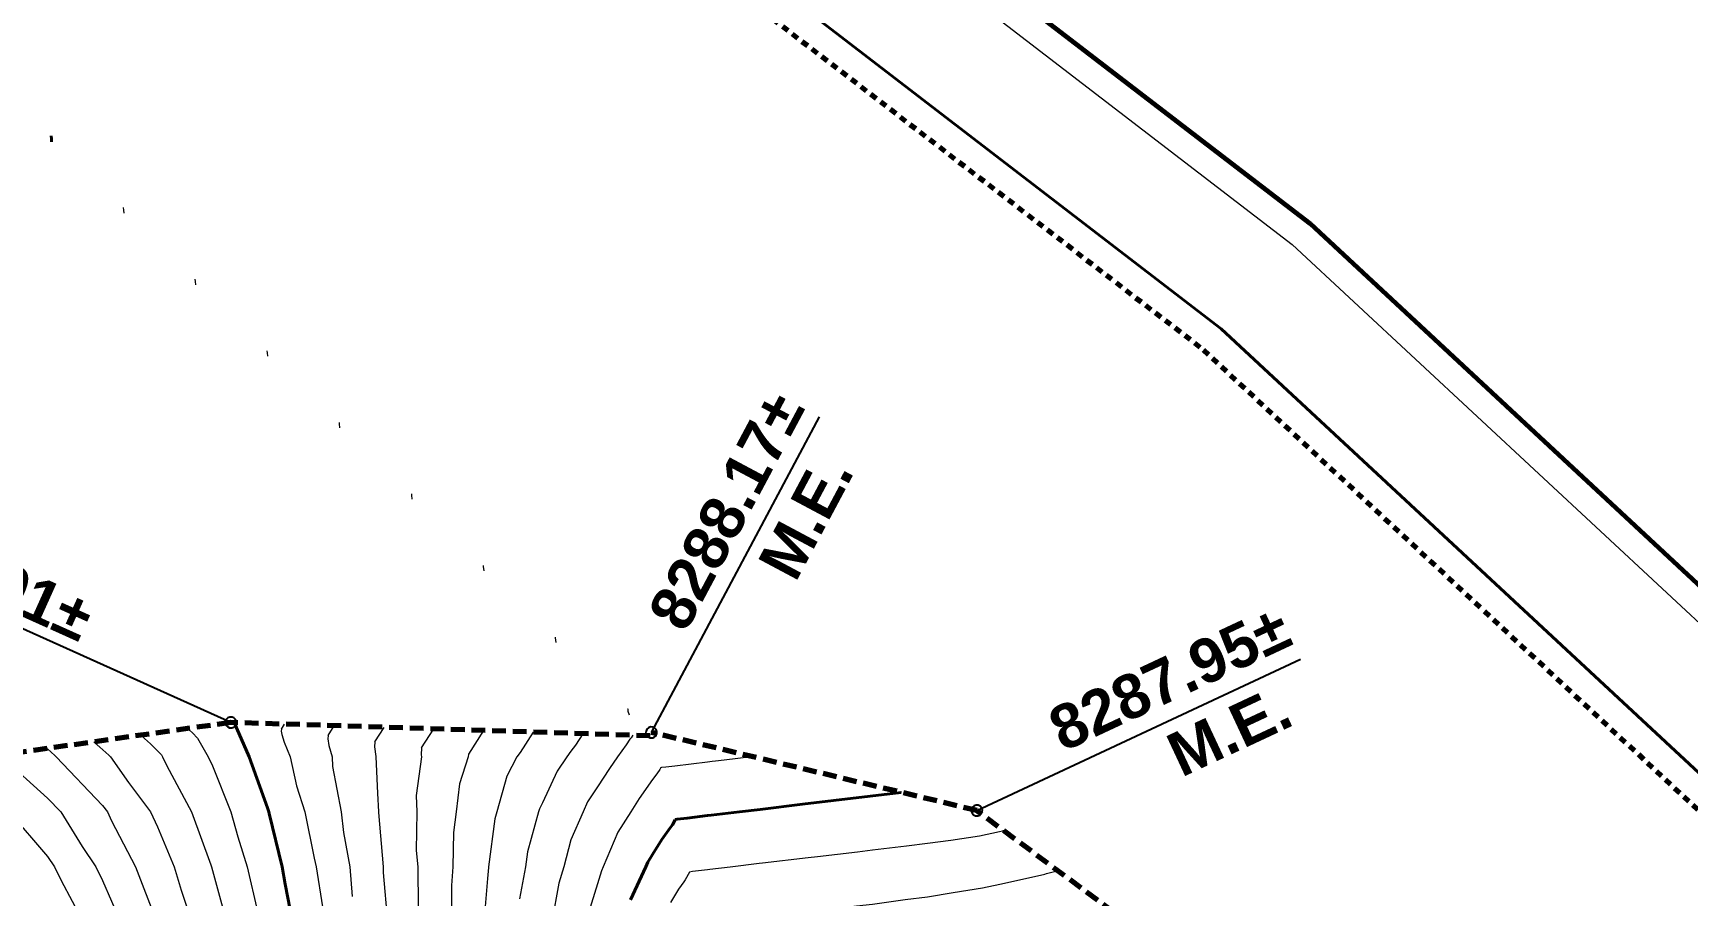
# Model space of a CAD drawing. Extents: x 2799052 to 2815686, y 1319509 to 1336143.
# Drawn here: x 2807568.63 to 2807598.72, y 1327749.11 to 1327764.8 of the extents above; entities that cross this region are included whole.
import ezdxf

# ---------------------------------------------------------------- set-up
doc = ezdxf.new("R2010")
doc.units = 0
doc.header["$LTSCALE"] = 0.5
doc.header["$MEASUREMENT"] = 0
doc.linetypes.add('DASHED', pattern=[0.75, 0.5, -0.25])
doc.linetypes.add('HIDDEN', pattern=[0.375, 0.25, -0.125])
for name, color, linetype, lineweight in [('C-Demo-Saww-Cutt', 4, 'HIDDEN', 70), ('C-PRKG-Curb-Back', 6, 'Continuous', 60), ('C-PRKG-Curb-Face', 11, 'Continuous', 20), ('C-PRKG-Curb-Gutt', 5, 'Continuous', 40), ('C-TOPO-BDRY', 5, 'DASHED', 70), ('C-Topo-Cont-10th', 8, 'Continuous', 13), ('C-TOPO-CONT-1FT', 7, 'Continuous', 40), ('C-TOPO-SPOT', 2, 'Continuous', 25)]:
    doc.layers.add(name, color=color, linetype=linetype, lineweight=lineweight)
doc.layers.add('C-Road-Asph-Hach-Bdry', color=64, linetype='Continuous', lineweight=25, plot=False)
doc.layers.add('C-TOPO-USER', color=40, linetype='Continuous')
doc.styles.add('Swiss 721 BT', font='swissb.ttf', dxfattribs={"height": 2})

msp = doc.modelspace()

# ---------------------------------------------------------------- linework, layer by layer
at = {"color": 0, "linetype": 'ByBlock'}
for centre, start, end in [((2807572.226, 1327752.267, 8289.008), 10.4255, 190.4255), ((2807572.226, 1327752.267, 8289.008), 190.4255, 10.4255), ((2807579.874, 1327752.086, 8288.167), 166.3629, 346.3629), ((2807579.874, 1327752.086, 8288.167), 346.3629, 166.3629), ((2807585.793, 1327750.666, 8287.949), 143.26, 323.26), ((2807585.793, 1327750.666, 8287.949), 323.26, 143.26)]:
    msp.add_arc(centre, 0.1, start, end, dxfattribs=at)
at = {"layer": 'C-Demo-Saww-Cutt'}
for p, q in [((2807565.836, 1327777.526), (2807589.912, 1327759.041)), ((2807589.912, 1327759.041), (2807605.393, 1327744.65))]:
    msp.add_line(p, q, dxfattribs=at)
at = {"layer": 'C-PRKG-Curb-Back'}
for p, q in [((2807567.763, 1327779.828), (2807591.851, 1327761.335)), ((2807591.851, 1327761.335), (2807607.459, 1327746.826))]:
    msp.add_line(p, q, dxfattribs=at)
at = {"layer": 'C-PRKG-Curb-Face'}
for p, q in [((2807567.442, 1327779.444), (2807591.528, 1327760.953)), ((2807591.528, 1327760.953), (2807607.115, 1327746.463))]:
    msp.add_line(p, q, dxfattribs=at)
at = {"layer": 'C-PRKG-Curb-Gutt'}
for p, q in [((2807566.157, 1327777.91, 8304.434), (2807590.236, 1327759.424, 8304.434)), ((2807590.236, 1327759.424, 8304.434), (2807605.738, 1327745.013, 8304.434))]:
    msp.add_line(p, q, dxfattribs=at)
at = {"layer": 'C-Road-Asph-Hach-Bdry'}
msp.add_circle((2807368.688, 1327825.522), 8317.007, dxfattribs=at)
at = {"layer": 'C-TOPO-BDRY'}
for p, q in [((2807572.226, 1327752.267, 8305.199), (2807559.564, 1327750.471, 8305.199)), ((2807579.852, 1327752.025, 8305.199), (2807572.226, 1327752.267, 8305.199)), ((2807585.793, 1327750.666, 8305.199), (2807579.874, 1327752.086, 8305.199)), ((2807597.929, 1327741.666, 8305.199), (2807585.793, 1327750.666, 8305.199))]:
    msp.add_line(p, q, dxfattribs=at)
at = {"layer": 'C-Topo-Cont-10th'}
for points, elevation in [([(2807570.268, 1327761.628), (2807570.273, 1327761.578), (2807570.278, 1327761.523)], 8288.9), ([(2807571.588, 1327760.223), (2807571.583, 1327760.283), (2807571.578, 1327760.326)], 8288.8), ([(2807572.899, 1327758.923), (2807572.893, 1327758.988), (2807572.889, 1327759.024)], 8288.7), ([(2807574.209, 1327757.623), (2807574.203, 1327757.693), (2807574.2, 1327757.722)], 8288.6), ([(2807575.51, 1327756.42), (2807575.513, 1327756.398), (2807575.52, 1327756.323)], 8288.5), ([(2807576.83, 1327755.023), (2807576.823, 1327755.103), (2807576.821, 1327755.118)], 8288.4), ([(2807578.141, 1327753.723), (2807578.133, 1327753.807), (2807578.132, 1327753.816)], 8288.3), ([(2807579.442, 1327752.515), (2807579.443, 1327752.512), (2807579.447, 1327752.471), (2807579.469, 1327752.405)], 8288.2), ([(2807570.589, 1327752.034), (2807570.593, 1327752.032), (2807570.658, 1327751.973), (2807570.768, 1327751.877), (2807570.964, 1327751.676), (2807570.982, 1327751.644), (2807571.061, 1327751.477), (2807571.51, 1327750.644), (2807571.86, 1327749.678), (2807571.875, 1327749.644), (2807571.895, 1327749.575), (2807572.146, 1327748.644)], 8289.2), ([(2807571.442, 1327752.155), (2807571.444, 1327752.154), (2807571.475, 1327752.126), (2807571.528, 1327752.08), (2807571.622, 1327751.984), (2807571.815, 1327751.644), (2807571.895, 1327751.476), (2807572.226, 1327750.644), (2807572.352, 1327750.187), (2807572.526, 1327749.644), (2807572.708, 1327748.831)], 8289.1), ([(2807573.145, 1327752.144), (2807573.143, 1327752.111), (2807573.151, 1327752.051), (2807573.193, 1327751.906), (2807573.307, 1327751.644), (2807573.421, 1327751.117), (2807573.572, 1327750.644), (2807573.74, 1327749.798), (2807573.778, 1327749.644), (2807573.895, 1327748.915)], 8288.9), ([(2807573.145, 1327752.144), (2807573.204, 1327752.236)], 8288.9), ([(2807573.996, 1327752.03), (2807573.991, 1327751.967), (2807574.006, 1327751.851), (2807574.066, 1327751.644), (2807574.075, 1327751.464), (2807574.235, 1327750.644), (2807574.272, 1327750.266), (2807574.388, 1327749.644), (2807574.435, 1327749.104)], 8288.8), ([(2807573.996, 1327752.03), (2807574.108, 1327752.207)], 8288.8), ([(2807574.846, 1327751.917), (2807575.012, 1327752.178)], 8288.7), ([(2807575.696, 1327751.804), (2807575.917, 1327752.15)], 8288.6), ([(2807576.821, 1327752.121), (2807576.547, 1327751.69), (2807576.543, 1327751.644), (2807576.386, 1327751.152), (2807576.326, 1327750.644), (2807576.274, 1327750.265), (2807576.265, 1327749.644), (2807576.236, 1327749.302), (2807576.24, 1327748.644)], 8288.5), ([(2807578.629, 1327752.063), (2807578.496, 1327751.854), (2807578.407, 1327751.746), (2807578.335, 1327751.644), (2807578.159, 1327751.379), (2807577.895, 1327750.809), (2807577.839, 1327750.7), (2807577.823, 1327750.644), (2807577.622, 1327749.917), (2807577.587, 1327749.644), (2807577.478, 1327749.061)], 8288.3), ([(2807577.725, 1327752.092), (2807577.489, 1327751.722)], 8288.4), ([(2807579.534, 1327752.035), (2807579.503, 1327751.986), (2807579.482, 1327751.961), (2807579.412, 1327751.86), (2807579.259, 1327751.644), (2807579.109, 1327751.429), (2807578.895, 1327751.096), (2807578.714, 1327750.824), (2807578.631, 1327750.644), (2807578.406, 1327750.132), (2807578.28, 1327749.644), (2807578.189, 1327749.349), (2807578.064, 1327748.644)], 8288.2), ([(2807568.883, 1327751.793), (2807568.89, 1327751.787), (2807569.024, 1327751.668), (2807569.052, 1327751.644), (2807569.895, 1327750.757), (2807569.981, 1327750.644), (2807570.057, 1327750.481), (2807570.493, 1327749.644), (2807570.871, 1327748.667)], 8289.4), ([(2807569.736, 1327751.913), (2807569.741, 1327751.909), (2807569.841, 1327751.821), (2807570.008, 1327751.674), (2807570.037, 1327751.644), (2807570.366, 1327751.173), (2807570.765, 1327750.644), (2807570.895, 1327750.367), (2807571.193, 1327749.644), (2807571.321, 1327749.218), (2807571.519, 1327748.644)], 8289.3), ([(2807574.846, 1327751.917), (2807574.839, 1327751.823), (2807574.861, 1327751.651), (2807574.864, 1327751.644), (2807574.895, 1327750.98), (2807574.909, 1327750.644), (2807574.909, 1327750.63), (2807574.999, 1327749.644), (2807574.999, 1327749.539), (2807575.073, 1327748.644)], 8288.7), ([(2807575.696, 1327751.804), (2807575.687, 1327751.679), (2807575.691, 1327751.644), (2807575.597, 1327750.942), (2807575.61, 1327750.644), (2807575.599, 1327749.94), (2807575.626, 1327749.644), (2807575.63, 1327748.908)], 8288.6), ([(2807577.489, 1327751.722), (2807577.425, 1327751.644), (2807577.245, 1327751.293), (2807577.062, 1327750.644), (2807577.025, 1327750.513), (2807576.914, 1327749.644), (2807576.911, 1327749.628), (2807576.895, 1327749.429), (2807576.834, 1327748.705)], 8288.4), ([(2807568.062, 1327751.644), (2807568.895, 1327750.892), (2807569.133, 1327750.644), (2807569.525, 1327750.014), (2807569.772, 1327749.644), (2807569.895, 1327749.393), (2807570.218, 1327748.644)], 8289.5), ([(2807580.048, 1327751.45), (2807580.047, 1327751.448), (2807580.029, 1327751.412), (2807579.972, 1327751.336), (2807579.895, 1327751.232), (2807579.653, 1327750.886), (2807579.497, 1327750.644), (2807579.263, 1327750.275), (2807578.999, 1327749.644), (2807578.966, 1327749.573), (2807578.895, 1327749.335), (2807578.732, 1327748.807)], 8288.1), ([(2807580.048, 1327751.45), (2807580.062, 1327751.452), (2807580.135, 1327751.461), (2807580.302, 1327751.481), (2807580.895, 1327751.552), (2807580.977, 1327751.562), (2807581.042, 1327751.57), (2807581.195, 1327751.588), (2807581.697, 1327751.649)], 8288.1), ([(2807568.196, 1327750.644), (2807568.895, 1327749.833), (2807569.022, 1327749.644), (2807569.143, 1327749.395), (2807569.541, 1327748.644)], 8289.6), ([(2807580.568, 1327749.555), (2807580.623, 1327749.562), (2807580.895, 1327749.595), (2807580.939, 1327749.6), (2807581.304, 1327749.644), (2807581.832, 1327749.707), (2807581.895, 1327749.714), (2807582.726, 1327749.813), (2807582.895, 1327749.833), (2807583.62, 1327749.918), (2807583.895, 1327749.951), (2807584.511, 1327750.027), (2807584.895, 1327750.073), (2807585.317, 1327750.125), (2807585.839, 1327750.207), (2807586.203, 1327750.286), (2807586.258, 1327750.3), (2807586.279, 1327750.305), (2807586.28, 1327750.305)], 8287.9), ([(2807580.568, 1327749.555), (2807580.564, 1327749.544), (2807580.49, 1327749.404), (2807580.464, 1327749.369), (2807580.365, 1327749.234), (2807580.22, 1327748.994)], 8287.9), ([(2807580.828, 1327748.608), (2807580.902, 1327748.616), (2807580.903, 1327748.617), (2807580.904, 1327748.617), (2807580.908, 1327748.617), (2807580.92, 1327748.619), (2807581.132, 1327748.644), (2807581.814, 1327748.724), (2807581.895, 1327748.734), (2807582.71, 1327748.828), (2807582.895, 1327748.85), (2807583.605, 1327748.933), (2807583.895, 1327748.967), (2807584.488, 1327749.05), (2807584.895, 1327749.099), (2807585.361, 1327749.178), (2807585.895, 1327749.264), (2807586.21, 1327749.329), (2807586.895, 1327749.48), (2807587.027, 1327749.512), (2807587.06, 1327749.52), (2807587.202, 1327749.556), (2807587.265, 1327749.572), (2807587.267, 1327749.573)], 8287.8)]:
    msp.add_lwpolyline(points, dxfattribs=dict(at, elevation=elevation))
at = {"layer": 'C-TOPO-CONT-1FT'}
for points, elevation in [([(2807568.967, 1327762.823), (2807568.963, 1327762.873), (2807568.957, 1327762.93)], 8289), ([(2807572.295, 1327752.257), (2807572.299, 1327752.264)], 8289), ([(2807572.295, 1327752.257), (2807572.295, 1327752.255), (2807572.295, 1327752.25), (2807572.299, 1327752.24), (2807572.328, 1327752.172), (2807572.562, 1327751.644), (2807572.895, 1327750.715), (2807572.918, 1327750.644), (2807572.923, 1327750.615), (2807573.161, 1327749.644), (2807573.212, 1327749.326), (2807573.35, 1327748.644)], 8289), ([(2807580.308, 1327750.503), (2807580.342, 1327750.507), (2807580.525, 1327750.529), (2807580.895, 1327750.573), (2807580.958, 1327750.581), (2807581.478, 1327750.644), (2807581.85, 1327750.688), (2807582.62, 1327750.781), (2807584.414, 1327750.997), (2807584.415, 1327750.997)], 8288), ([(2807580.308, 1327750.503), (2807580.306, 1327750.496), (2807580.26, 1327750.408), (2807580.218, 1327750.352), (2807580.063, 1327750.141), (2807579.895, 1327749.865), (2807579.809, 1327749.729), (2807579.773, 1327749.644), (2807579.493, 1327749.046)], 8288)]:
    msp.add_lwpolyline(points, dxfattribs=dict(at, elevation=elevation))
at = {"layer": 'C-TOPO-SPOT', "color": 2, "linetype": 'Continuous', "lineweight": 25}
for p, q in [((2807579.874, 1327752.086, 8288.167), (2807582.932, 1327757.821, 8288.109)), ((2807572.226, 1327752.267, 8289.008), (2807566.314, 1327754.928, 8289.466)), ((2807585.793, 1327750.666, 8287.949), (2807591.678, 1327753.419, 8287.739))]:
    msp.add_line(p, q, dxfattribs=at)
at = {"layer": 'C-TOPO-USER'}
for points, elevation in [([(2807568.967, 1327762.823), (2807568.963, 1327762.873), (2807568.957, 1327762.93)], 8289), ([(2807572.295, 1327752.257), (2807572.299, 1327752.264)], 8289), ([(2807572.295, 1327752.257), (2807572.295, 1327752.255), (2807572.295, 1327752.25), (2807572.299, 1327752.24), (2807572.328, 1327752.172), (2807572.562, 1327751.644), (2807572.895, 1327750.715), (2807572.918, 1327750.644), (2807572.923, 1327750.615), (2807573.161, 1327749.644), (2807573.212, 1327749.326), (2807573.35, 1327748.644)], 8289), ([(2807580.308, 1327750.503), (2807580.342, 1327750.507), (2807580.525, 1327750.529), (2807580.895, 1327750.573), (2807580.958, 1327750.581), (2807581.478, 1327750.644), (2807581.85, 1327750.688), (2807582.62, 1327750.781), (2807584.414, 1327750.997), (2807584.415, 1327750.997)], 8288), ([(2807580.308, 1327750.503), (2807580.306, 1327750.496), (2807580.26, 1327750.408), (2807580.218, 1327750.352), (2807580.063, 1327750.141), (2807579.895, 1327749.865), (2807579.809, 1327749.729), (2807579.773, 1327749.644), (2807579.493, 1327749.046)], 8288)]:
    msp.add_lwpolyline(points, dxfattribs=dict(at, elevation=elevation))

# ---------------------------------------------------------------- texts
at = {"layer": 'C-TOPO-SPOT', "color": 2, "lineweight": 25, "style": 'Swiss 721 BT'}
for s, rotation, p in [('8288.17±', 61.9302, (2807580.492, 1327753.877, 8288.109)), ('M.E.', 61.9302, (2807582.493, 1327754.796, 8288.109)), ('8289.01±', 335.7691, (2807565.231, 1327755.632, 8289.466)), ('8287.95±', 25.0637, (2807587.359, 1327751.727, 8287.739)), ('M.E.', 25.0637, (2807589.512, 1327751.262, 8287.739))]:
    msp.add_text(s, height=0.8, rotation=rotation, dxfattribs=at).set_placement(p)

doc.saveas('drawing.dxf')
